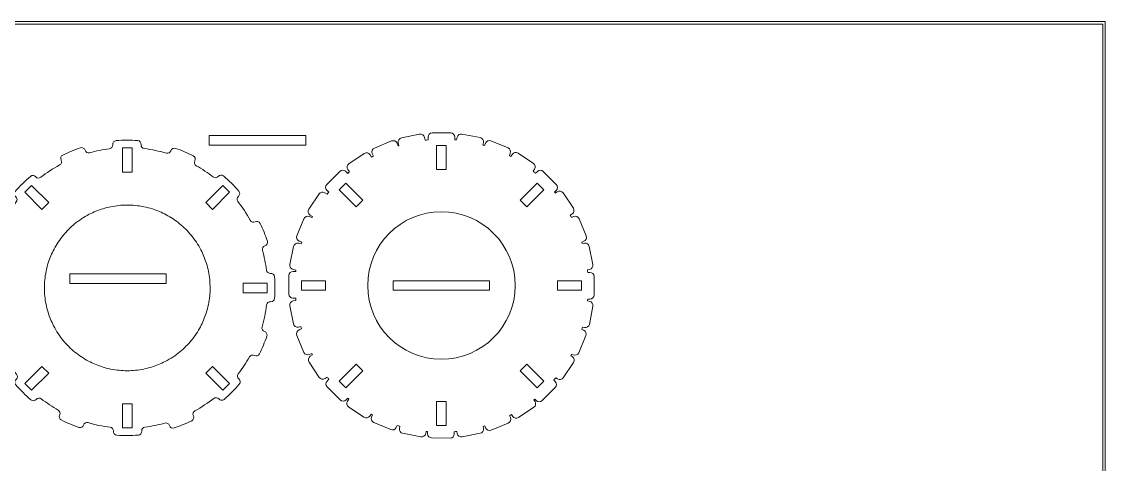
# Model space of a CAD drawing. Header units: centimetres. Extents: x -162 to 162, y -134 to 134.
# Drawn here: x 120.7 to 154.96, y -4.7 to 9.3 of the extents above; entities that cross this region are included whole.
import ezdxf

# ---------------------------------------------------------------- set-up
doc = ezdxf.new("R2010")
doc.units = ezdxf.units.CM
doc.header["$MEASUREMENT"] = 0
doc.layers.add('Capa 1', color=7, linetype='Continuous')
doc.layers.add('GUIDE', color=7, linetype='Continuous')

msp = doc.modelspace()

# ---------------------------------------------------------------- linework, layer by layer
at = {"layer": 'Capa 1', "lineweight": 9}
for points, knots in [([(123.47522, 5.28234), (123.25974, 5.25491), (123.04981, 5.21212), (122.84617, 5.15562), (122.78535, 5.13874), (122.72242, 5.17219), (122.70395, 5.23254), (122.70395, 5.23254), (122.70375, 5.2332), (122.70375, 5.2332), (122.6848, 5.29519), (122.61824, 5.33063), (122.55674, 5.31014), (122.36323, 5.24562), (122.17593, 5.16874), (121.99532, 5.08087), (121.93705, 5.05252), (121.91438, 4.98079), (121.94415, 4.92323), (121.94415, 4.92323), (121.94436, 4.92284), (121.94436, 4.92284), (121.9734, 4.86669), (121.95155, 4.79852), (121.89616, 4.76805), (121.68697, 4.65299), (121.48837, 4.52205), (121.30224, 4.37646), (121.25242, 4.33749), (121.18118, 4.34422), (121.14096, 4.39304), (121.14096, 4.39304), (121.14095, 4.39305), (121.14095, 4.39305), (121.09966, 4.44317), (121.02445, 4.45046), (120.97542, 4.40788), (120.80289, 4.2581), (120.6416, 4.0962), (120.49308, 3.92342), (120.45076, 3.87419), (120.45846, 3.79906), (120.50876, 3.75801), (120.50876, 3.75801), (120.50905, 3.75778), (120.50905, 3.75778), (120.55795, 3.71786), (120.56502, 3.64686), (120.52637, 3.59694), (120.39546, 3.42781), (120.27677, 3.24915), (120.1712, 3.06249), (120.14014, 3.00756), (120.07193, 2.98659), (120.01622, 3.0162), (120.01622, 3.0162), (120.01556, 3.01656), (120.01556, 3.01656), (119.95833, 3.04697), (119.8863, 3.02509), (119.85731, 2.96713), (119.76713, 2.78687), (119.68852, 2.6002), (119.622, 2.40828), (119.60076, 2.34699), (119.63543, 2.28005), (119.69723, 2.26038), (119.69723, 2.26038), (119.69747, 2.2603), (119.69747, 2.2603), (119.75774, 2.24112), (119.79052, 2.17751), (119.77286, 2.11677), (119.70715, 1.89073), (119.65897, 1.6579), (119.62997, 1.41988), (119.62233, 1.35709), (119.56718, 1.31137), (119.50422, 1.31745), (119.50422, 1.31745), (119.50421, 1.31746), (119.50421, 1.31746), (119.43957, 1.3237), (119.38125, 1.27584), (119.3767, 1.21107), (119.36089, 0.9865), (119.36097, 0.75824), (119.37845, 0.52744), (119.38336, 0.46271), (119.44195, 0.41483), (119.50655, 0.42137), (119.50655, 0.42137), (119.50692, 0.4214), (119.50692, 0.4214), (119.56972, 0.42776), (119.62492, 0.38238), (119.63289, 0.31977), (119.6603, 0.1043), (119.7031, -0.10562), (119.7596, -0.30928), (119.77647, -0.37009), (119.74303, -0.43303), (119.68267, -0.45149), (119.68267, -0.45149), (119.68203, -0.45169), (119.68203, -0.45169), (119.62004, -0.47064), (119.58459, -0.5372), (119.60509, -0.59869), (119.6696, -0.79222), (119.74648, -0.97952), (119.83435, -1.16012), (119.8627, -1.2184), (119.93443, -1.24107), (119.99199, -1.21129), (119.99199, -1.21129), (119.99238, -1.2111), (119.99238, -1.2111), (120.04853, -1.18205), (120.1167, -1.20389), (120.14717, -1.25929), (120.26223, -1.46848), (120.39317, -1.66708), (120.53876, -1.85321), (120.57773, -1.90302), (120.571, -1.97427), (120.52219, -2.01448), (120.52219, -2.01448), (120.52217, -2.01449), (120.52217, -2.01449), (120.47206, -2.05579), (120.46476, -2.13099), (120.50734, -2.18003), (120.65712, -2.35256), (120.81901, -2.51384), (120.9918, -2.66236), (121.04104, -2.70468), (121.11616, -2.69697), (121.15721, -2.64668), (121.15721, -2.64668), (121.15744, -2.6464), (121.15744, -2.6464), (121.19735, -2.59749), (121.26836, -2.59042), (121.31828, -2.62906), (121.48741, -2.75999), (121.66607, -2.87868), (121.85273, -2.98425), (121.90766, -3.01532), (121.92863, -3.08351), (121.89901, -3.13924), (121.89901, -3.13924), (121.89867, -3.13988), (121.89867, -3.13988), (121.86824, -3.1971), (121.89012, -3.26913), (121.94808, -3.29813), (122.12835, -3.38831), (122.31501, -3.46691), (122.50693, -3.53343), (122.56822, -3.55467), (122.63517, -3.52001), (122.65484, -3.4582), (122.65484, -3.4582), (122.65491, -3.45798), (122.65491, -3.45798), (122.67409, -3.3977), (122.73771, -3.36492), (122.79844, -3.38258), (123.02448, -3.4483), (123.25733, -3.49647), (123.49534, -3.52546), (123.55812, -3.53311), (123.60385, -3.58826), (123.59777, -3.65121), (123.59777, -3.65121), (123.59776, -3.65125), (123.59776, -3.65125), (123.59152, -3.71589), (123.63937, -3.77419), (123.70415, -3.77876), (123.92872, -3.79455), (124.15699, -3.79448), (124.38777, -3.777), (124.45252, -3.77209), (124.50039, -3.71349), (124.49385, -3.6489), (124.49385, -3.6489), (124.49382, -3.64853), (124.49382, -3.64853), (124.48746, -3.58573), (124.53284, -3.53053), (124.59546, -3.52256), (124.81092, -3.49514), (125.02084, -3.45234), (125.22449, -3.39584), (125.28531, -3.37896), (125.34825, -3.41241), (125.36671, -3.47277), (125.36671, -3.47277), (125.36691, -3.47342), (125.36691, -3.47342), (125.38587, -3.53541), (125.45242, -3.57086), (125.51392, -3.55035), (125.70744, -3.48584), (125.89474, -3.40895), (126.07534, -3.3211), (126.13361, -3.29275), (126.15629, -3.22102), (126.12651, -3.16345), (126.12651, -3.16345), (126.12631, -3.16305), (126.12631, -3.16305), (126.09727, -3.1069), (126.11912, -3.03874), (126.17451, -3.00827), (126.3837, -2.89321), (126.58229, -2.76228), (126.76842, -2.61668), (126.81824, -2.57771), (126.88949, -2.58444), (126.9297, -2.63326), (126.9297, -2.63326), (126.9297, -2.63326), (126.9297, -2.63326), (126.971, -2.68338), (127.0462, -2.69068), (127.09524, -2.64811), (127.26777, -2.49832), (127.42905, -2.33643), (127.57758, -2.16363), (127.61989, -2.1144), (127.61219, -2.03928), (127.5619, -1.99823), (127.5619, -1.99823), (127.56162, -1.998), (127.56162, -1.998), (127.5127, -1.95808), (127.50565, -1.88708), (127.54429, -1.83716), (127.67521, -1.66804), (127.79389, -1.48938), (127.89946, -1.30271), (127.93053, -1.24779), (127.99872, -1.22682), (128.05444, -1.25643), (128.05444, -1.25643), (128.0551, -1.25678), (128.0551, -1.25678), (128.11231, -1.28719), (128.18434, -1.26531), (128.21333, -1.20736), (128.30353, -1.02709), (128.38213, -0.84043), (128.44865, -0.6485), (128.46988, -0.58722), (128.43522, -0.52027), (128.37342, -0.50061), (128.37342, -0.50061), (128.37319, -0.50054), (128.37319, -0.50054), (128.31291, -0.48135), (128.28014, -0.41774), (128.2978, -0.357), (128.36352, -0.13095), (128.41168, 0.10188), (128.44069, 0.3399), (128.44834, 0.40268), (128.50348, 0.4484), (128.56644, 0.44232), (128.56644, 0.44232), (128.56647, 0.44232), (128.56647, 0.44232), (128.6311, 0.43608), (128.68941, 0.48394), (128.69397, 0.54871), (128.70976, 0.77328), (128.70968, 1.00155), (128.69221, 1.23233), (128.6873, 1.29706), (128.6287, 1.34495), (128.56411, 1.33841), (128.56411, 1.33841), (128.56375, 1.33837), (128.56375, 1.33837), (128.50095, 1.33201), (128.44575, 1.37739), (128.43778, 1.44), (128.41036, 1.65547), (128.36755, 1.8654), (128.31105, 2.06906), (128.29418, 2.12986), (128.32763, 2.19281), (128.38798, 2.21126), (128.38798, 2.21126), (128.38863, 2.21146), (128.38863, 2.21146), (128.45061, 2.23042), (128.48606, 2.29698), (128.46557, 2.35847), (128.40106, 2.55199), (128.32418, 2.73929), (128.23632, 2.91989), (128.20797, 2.97817), (128.13624, 3.00084), (128.07867, 2.97107), (128.07867, 2.97107), (128.07827, 2.97086), (128.07827, 2.97086), (128.02212, 2.94182), (127.95396, 2.96367), (127.92349, 3.01905), (127.80842, 3.22824), (127.6775, 3.42684), (127.53189, 3.61298), (127.49292, 3.6628), (127.49965, 3.73404), (127.54847, 3.77426), (127.54847, 3.77426), (127.54848, 3.77427), (127.54848, 3.77427), (127.5986, 3.81557), (127.6059, 3.89077), (127.56333, 3.9398), (127.41354, 4.11234), (127.25164, 4.27362), (127.07885, 4.42214), (127.02962, 4.46445), (126.95449, 4.45675), (126.91345, 4.40646), (126.91345, 4.40646), (126.91322, 4.40617), (126.91322, 4.40617), (126.8733, 4.35727), (126.8023, 4.3502), (126.75238, 4.38885), (126.58327, 4.51977), (126.4046, 4.63845), (126.21793, 4.74402), (126.16301, 4.77509), (126.14203, 4.84329), (126.17165, 4.899), (126.17165, 4.899), (126.172, 4.89967), (126.172, 4.89967), (126.20241, 4.95689), (126.18053, 5.02892), (126.12258, 5.05791), (125.94231, 5.14809), (125.75563, 5.2267), (125.56371, 5.29322), (125.50243, 5.31446), (125.43548, 5.27979), (125.41582, 5.21799), (125.41582, 5.21799), (125.41574, 5.21775), (125.41574, 5.21775), (125.39656, 5.15748), (125.33295, 5.1247), (125.2722, 5.14236), (125.04617, 5.20808), (124.81334, 5.25625), (124.57533, 5.28525), (124.51254, 5.29289), (124.46682, 5.34804), (124.4729, 5.411), (124.4729, 5.411), (124.4729, 5.41102), (124.4729, 5.41102), (124.47914, 5.47566), (124.43128, 5.53397), (124.36651, 5.53852), (124.14194, 5.55433), (123.91367, 5.55425), (123.68289, 5.53677), (123.61815, 5.53186), (123.57027, 5.47327), (123.57681, 5.40867), (123.57681, 5.40867), (123.57685, 5.4083), (123.57685, 5.4083), (123.58321, 5.3455), (123.53783, 5.2903), (123.47522, 5.28234)], [0, 0, 0, 0, 0.0078125, 0.0078125, 0.0078125, 0.015625, 0.015625, 0.015625, 0.0234375, 0.0234375, 0.0234375, 0.03125, 0.03125, 0.03125, 0.0390625, 0.0390625, 0.0390625, 0.046875, 0.046875, 0.046875, 0.0546875, 0.0546875, 0.0546875, 0.0625, 0.0625, 0.0625, 0.0703125, 0.0703125, 0.0703125, 0.078125, 0.078125, 0.078125, 0.0859375, 0.0859375, 0.0859375, 0.09375, 0.09375, 0.09375, 0.1015625, 0.1015625, 0.1015625, 0.109375, 0.109375, 0.109375, 0.1171875, 0.1171875, 0.1171875, 0.125, 0.125, 0.125, 0.1328125, 0.1328125, 0.1328125, 0.140625, 0.140625, 0.140625, 0.1484375, 0.1484375, 0.1484375, 0.15625, 0.15625, 0.15625, 0.1640625, 0.1640625, 0.1640625, 0.171875, 0.171875, 0.171875, 0.1796875, 0.1796875, 0.1796875, 0.1875, 0.1875, 0.1875, 0.1953125, 0.1953125, 0.1953125, 0.203125, 0.203125, 0.203125, 0.2109375, 0.2109375, 0.2109375, 0.21875, 0.21875, 0.21875, 0.2265625, 0.2265625, 0.2265625, 0.234375, 0.234375, 0.234375, 0.2421875, 0.2421875, 0.2421875, 0.25, 0.25, 0.25, 0.2578125, 0.2578125, 0.2578125, 0.265625, 0.265625, 0.265625, 0.2734375, 0.2734375, 0.2734375, 0.28125, 0.28125, 0.28125, 0.2890625, 0.2890625, 0.2890625, 0.296875, 0.296875, 0.296875, 0.3046875, 0.3046875, 0.3046875, 0.3125, 0.3125, 0.3125, 0.3203125, 0.3203125, 0.3203125, 0.328125, 0.328125, 0.328125, 0.3359375, 0.3359375, 0.3359375, 0.34375, 0.34375, 0.34375, 0.3515625, 0.3515625, 0.3515625, 0.359375, 0.359375, 0.359375, 0.3671875, 0.3671875, 0.3671875, 0.375, 0.375, 0.375, 0.3828125, 0.3828125, 0.3828125, 0.390625, 0.390625, 0.390625, 0.3984375, 0.3984375, 0.3984375, 0.40625, 0.40625, 0.40625, 0.4140625, 0.4140625, 0.4140625, 0.421875, 0.421875, 0.421875, 0.4296875, 0.4296875, 0.4296875, 0.4375, 0.4375, 0.4375, 0.4453125, 0.4453125, 0.4453125, 0.453125, 0.453125, 0.453125, 0.4609375, 0.4609375, 0.4609375, 0.46875, 0.46875, 0.46875, 0.4765625, 0.4765625, 0.4765625, 0.484375, 0.484375, 0.484375, 0.4921875, 0.4921875, 0.4921875, 0.5, 0.5, 0.5, 0.5078125, 0.5078125, 0.5078125, 0.515625, 0.515625, 0.515625, 0.5234375, 0.5234375, 0.5234375, 0.53125, 0.53125, 0.53125, 0.5390625, 0.5390625, 0.5390625, 0.546875, 0.546875, 0.546875, 0.5546875, 0.5546875, 0.5546875, 0.5625, 0.5625, 0.5625, 0.5703125, 0.5703125, 0.5703125, 0.578125, 0.578125, 0.578125, 0.5859375, 0.5859375, 0.5859375, 0.59375, 0.59375, 0.59375, 0.6015625, 0.6015625, 0.6015625, 0.609375, 0.609375, 0.609375, 0.6171875, 0.6171875, 0.6171875, 0.625, 0.625, 0.625, 0.6328125, 0.6328125, 0.6328125, 0.640625, 0.640625, 0.640625, 0.6484375, 0.6484375, 0.6484375, 0.65625, 0.65625, 0.65625, 0.6640625, 0.6640625, 0.6640625, 0.671875, 0.671875, 0.671875, 0.6796875, 0.6796875, 0.6796875, 0.6875, 0.6875, 0.6875, 0.6953125, 0.6953125, 0.6953125, 0.703125, 0.703125, 0.703125, 0.7109375, 0.7109375, 0.7109375, 0.71875, 0.71875, 0.71875, 0.7265625, 0.7265625, 0.7265625, 0.734375, 0.734375, 0.734375, 0.7421875, 0.7421875, 0.7421875, 0.75, 0.75, 0.75, 0.7578125, 0.7578125, 0.7578125, 0.765625, 0.765625, 0.765625, 0.7734375, 0.7734375, 0.7734375, 0.78125, 0.78125, 0.78125, 0.7890625, 0.7890625, 0.7890625, 0.796875, 0.796875, 0.796875, 0.8046875, 0.8046875, 0.8046875, 0.8125, 0.8125, 0.8125, 0.8203125, 0.8203125, 0.8203125, 0.828125, 0.828125, 0.828125, 0.8359375, 0.8359375, 0.8359375, 0.84375, 0.84375, 0.84375, 0.8515625, 0.8515625, 0.8515625, 0.859375, 0.859375, 0.859375, 0.8671875, 0.8671875, 0.8671875, 0.875, 0.875, 0.875, 0.8828125, 0.8828125, 0.8828125, 0.890625, 0.890625, 0.890625, 0.8984375, 0.8984375, 0.8984375, 0.90625, 0.90625, 0.90625, 0.9140625, 0.9140625, 0.9140625, 0.921875, 0.921875, 0.921875, 0.9296875, 0.9296875, 0.9296875, 0.9375, 0.9375, 0.9375, 0.9453125, 0.9453125, 0.9453125, 0.953125, 0.953125, 0.953125, 0.9609375, 0.9609375, 0.9609375, 0.96875, 0.96875, 0.96875, 0.9765625, 0.9765625, 0.9765625, 0.984375, 0.984375, 0.984375, 0.9921875, 0.9921875, 0.9921875, 1, 1, 1, 1]), ([(126.62947, 5.70235), (126.62947, 5.70235), (129.67747, 5.70235), (129.67747, 5.70235), (129.67747, 5.70235), (129.67747, 5.39793), (129.67747, 5.39793), (129.67747, 5.39793), (126.62947, 5.39793), (126.62947, 5.39793), (126.62947, 5.39793), (126.62947, 5.70235), (126.62947, 5.70235)], [0, 0, 0, 0, 0.25, 0.25, 0.25, 0.5, 0.5, 0.5, 0.75, 0.75, 0.75, 1, 1, 1, 1]), ([(138.66112, 0.52234), (138.7336, 0.52217), (138.79301, 0.58133), (138.79319, 0.65378), (138.79319, 0.65378), (138.79451, 1.23724), (138.79451, 1.23724), (138.79467, 1.30971), (138.73553, 1.36913), (138.66307, 1.36931), (138.66307, 1.36931), (138.59243, 1.36946), (138.59243, 1.36946), (138.58993, 1.39708), (138.58756, 1.42473), (138.58457, 1.45221), (138.58457, 1.45221), (138.65356, 1.46607), (138.65356, 1.46607), (138.7246, 1.48036), (138.77105, 1.55016), (138.75676, 1.6212), (138.75676, 1.6212), (138.64179, 2.19322), (138.64179, 2.19322), (138.62753, 2.26427), (138.5577, 2.31071), (138.48666, 2.29644), (138.48666, 2.29644), (138.41641, 2.28231), (138.41641, 2.28231), (138.41195, 2.29718), (138.40823, 2.31233), (138.40363, 2.3271), (138.40363, 2.3271), (138.46916, 2.35413), (138.46916, 2.35413), (138.53616, 2.38174), (138.56836, 2.45915), (138.54074, 2.52615), (138.54074, 2.52615), (138.31832, 3.06556), (138.31832, 3.06556), (138.2907, 3.13255), (138.21329, 3.16476), (138.14629, 3.13713), (138.14629, 3.13713), (138.07764, 3.10882), (138.07764, 3.10882), (138.06554, 3.13173), (138.05367, 3.15477), (138.04119, 3.17745), (138.04119, 3.17745), (138.1027, 3.2187), (138.1027, 3.2187), (138.16288, 3.25904), (138.17912, 3.34132), (138.13875, 3.4015), (138.13875, 3.4015), (137.8138, 3.88609), (137.8138, 3.88609), (137.77344, 3.94628), (137.69118, 3.96251), (137.631, 3.92214), (137.631, 3.92214), (137.56706, 3.87928), (137.56706, 3.87928), (137.55892, 3.88923), (137.5508, 3.8992), (137.54258, 3.90908), (137.54258, 3.90908), (137.59723, 3.96336), (137.59723, 3.96336), (137.64865, 4.01442), (137.64894, 4.09827), (137.59787, 4.14969), (137.59787, 4.14969), (137.18673, 4.56366), (137.18673, 4.56366), (137.13566, 4.61508), (137.05181, 4.61537), (137.00039, 4.5643), (137.00039, 4.5643), (136.94401, 4.50832), (136.94401, 4.50832), (136.91982, 4.52849), (136.89502, 4.54794), (136.87041, 4.56763), (136.87041, 4.56763), (136.91477, 4.63456), (136.91477, 4.63456), (136.95481, 4.69495), (136.93813, 4.77714), (136.87775, 4.81717), (136.87775, 4.81717), (136.39141, 5.13952), (136.39141, 5.13952), (136.331, 5.17957), (136.24884, 5.16289), (136.20881, 5.1025), (136.20881, 5.1025), (136.16394, 5.03481), (136.16394, 5.03481), (136.14767, 5.04354), (136.13097, 5.05155), (136.11459, 5.06009), (136.11459, 5.06009), (136.14577, 5.13594), (136.14577, 5.13594), (136.17334, 5.20294), (136.14106, 5.28033), (136.07404, 5.3079), (136.07404, 5.3079), (135.53445, 5.52985), (135.53445, 5.52985), (135.46743, 5.55742), (135.39004, 5.52514), (135.36248, 5.45812), (135.36248, 5.45812), (135.33085, 5.38121), (135.33085, 5.38121), (135.31334, 5.38655), (135.29549, 5.39112), (135.27787, 5.39625), (135.27787, 5.39625), (135.29416, 5.4787), (135.29416, 5.4787), (135.30822, 5.54979), (135.26155, 5.61946), (135.19045, 5.6335), (135.19045, 5.6335), (134.61807, 5.74662), (134.61807, 5.74662), (134.54698, 5.76068), (134.47732, 5.71401), (134.46327, 5.64293), (134.46327, 5.64293), (134.44666, 5.55891), (134.44666, 5.55891), (134.42865, 5.56073), (134.41033, 5.56145), (134.39226, 5.56305), (134.39226, 5.56305), (134.39226, 5.64987), (134.39226, 5.64987), (134.39226, 5.72233), (134.33298, 5.78163), (134.2605, 5.78163), (134.2605, 5.78163), (133.67704, 5.78163), (133.67704, 5.78163), (133.60459, 5.78163), (133.54529, 5.72233), (133.54529, 5.64987), (133.54529, 5.64987), (133.54529, 5.5617), (133.54529, 5.5617), (133.5138, 5.55879), (133.48245, 5.55541), (133.45114, 5.55186), (133.45114, 5.55186), (133.43324, 5.63841), (133.43324, 5.63841), (133.41858, 5.70937), (133.34851, 5.75543), (133.27755, 5.74075), (133.27755, 5.74075), (132.70618, 5.62262), (132.70618, 5.62262), (132.6352, 5.60796), (132.58915, 5.53789), (132.60382, 5.46693), (132.60382, 5.46693), (132.62171, 5.38044), (132.62171, 5.38044), (132.61375, 5.378), (132.60561, 5.37599), (132.59768, 5.37351), (132.59768, 5.37351), (132.56405, 5.45471), (132.56405, 5.45471), (132.53633, 5.52165), (132.45886, 5.55373), (132.39191, 5.52601), (132.39191, 5.52601), (131.85286, 5.30274), (131.85286, 5.30274), (131.78591, 5.275), (131.75382, 5.19755), (131.78156, 5.1306), (131.78156, 5.1306), (131.81599, 5.04744), (131.81599, 5.04744), (131.79757, 5.0377), (131.77881, 5.02851), (131.76052, 5.01853), (131.76052, 5.01853), (131.71085, 5.09278), (131.71085, 5.09278), (131.67056, 5.153), (131.58832, 5.1693), (131.52809, 5.12902), (131.52809, 5.12902), (131.04315, 4.80456), (131.04315, 4.80456), (130.98293, 4.76427), (130.96662, 4.68201), (131.00692, 4.62179), (131.00692, 4.62179), (131.05754, 4.54614), (131.05754, 4.54614), (131.03969, 4.53166), (131.02196, 4.51708), (131.00435, 4.50233), (131.00435, 4.50233), (130.9398, 4.56653), (130.9398, 4.56653), (130.88843, 4.61763), (130.80458, 4.61741), (130.75347, 4.56603), (130.75347, 4.56603), (130.34202, 4.15234), (130.34202, 4.15234), (130.29092, 4.10096), (130.29115, 4.01712), (130.34253, 3.96603), (130.34253, 3.96603), (130.40671, 3.90217), (130.40671, 3.90217), (130.38979, 3.88176), (130.3738, 3.86057), (130.35722, 3.83985), (130.35722, 3.83985), (130.28084, 3.8901), (130.28084, 3.8901), (130.22031, 3.92993), (130.13819, 3.91299), (130.09835, 3.85245), (130.09835, 3.85245), (129.77764, 3.36505), (129.77764, 3.36505), (129.73782, 3.30452), (129.75475, 3.22239), (129.81528, 3.18256), (129.81528, 3.18256), (129.89017, 3.13328), (129.89017, 3.13328), (129.88514, 3.1239), (129.88056, 3.11425), (129.8756, 3.10483), (129.8756, 3.10483), (129.79234, 3.13921), (129.79234, 3.13921), (129.72535, 3.16686), (129.64793, 3.1347), (129.62027, 3.0677), (129.62027, 3.0677), (129.39758, 2.52841), (129.39758, 2.52841), (129.36994, 2.46144), (129.40211, 2.38401), (129.46909, 2.35635), (129.46909, 2.35635), (129.55036, 2.32279), (129.55036, 2.32279), (129.54525, 2.30633), (129.54113, 2.28945), (129.53619, 2.2729), (129.53619, 2.2729), (129.44906, 2.29029), (129.44906, 2.29029), (129.378, 2.30447), (129.30825, 2.25793), (129.29407, 2.18687), (129.29407, 2.18687), (129.17989, 1.61468), (129.17989, 1.61468), (129.16572, 1.54361), (129.21225, 1.47388), (129.28331, 1.4597), (129.28331, 1.4597), (129.36947, 1.4425), (129.36947, 1.4425), (129.36795, 1.42813), (129.36651, 1.41372), (129.36511, 1.39931), (129.36511, 1.39931), (129.27726, 1.39967), (129.27726, 1.39967), (129.2048, 1.39998), (129.14526, 1.34094), (129.14496, 1.26847), (129.14496, 1.26847), (129.14251, 0.68501), (129.14251, 0.68501), (129.14222, 0.61256), (129.20125, 0.55302), (129.2737, 0.55272), (129.2737, 0.55272), (129.36085, 0.55235), (129.36085, 0.55235), (129.36272, 0.53022), (129.36372, 0.50785), (129.36591, 0.48581), (129.36591, 0.48581), (129.28163, 0.46929), (129.28163, 0.46929), (129.21053, 0.45535), (129.16375, 0.38576), (129.17769, 0.31466), (129.17769, 0.31466), (129.28992, -0.25792), (129.28992, -0.25792), (129.30386, -0.32903), (129.37345, -0.37581), (129.44456, -0.36186), (129.44456, -0.36186), (129.52717, -0.34566), (129.52717, -0.34566), (129.53405, -0.36941), (129.54019, -0.39348), (129.54744, -0.41708), (129.54744, -0.41708), (129.47081, -0.44882), (129.47081, -0.44882), (129.40386, -0.47656), (129.37179, -0.55403), (129.39953, -0.62098), (129.39953, -0.62098), (129.62287, -1.16), (129.62287, -1.16), (129.65062, -1.22694), (129.72808, -1.25902), (129.79503, -1.23128), (129.79503, -1.23128), (129.87074, -1.1999), (129.87074, -1.1999), (129.87731, -1.21244), (129.88343, -1.22525), (129.89011, -1.23771), (129.89011, -1.23771), (129.82234, -1.28261), (129.82234, -1.28261), (129.76192, -1.32263), (129.74525, -1.4048), (129.78528, -1.46521), (129.78528, -1.46521), (130.10753, -1.95161), (130.10753, -1.95161), (130.14754, -2.01201), (130.22972, -2.02869), (130.29013, -1.98868), (130.29013, -1.98868), (130.35713, -1.94429), (130.35713, -1.94429), (130.37453, -1.96603), (130.39142, -1.98817), (130.40919, -2.0096), (130.40919, -2.0096), (130.35317, -2.06572), (130.35317, -2.06572), (130.30197, -2.117), (130.30203, -2.20085), (130.35332, -2.25205), (130.35332, -2.25205), (130.76623, -2.66428), (130.76623, -2.66428), (130.81751, -2.71547), (130.90136, -2.7154), (130.95255, -2.66412), (130.95255, -2.66412), (131.00722, -2.60936), (131.00722, -2.60936), (131.01835, -2.61867), (131.02934, -2.62816), (131.04056, -2.63736), (131.04056, -2.63736), (130.99763, -2.70119), (130.99763, -2.70119), (130.95717, -2.76131), (130.97327, -2.8436), (131.03339, -2.88405), (131.03339, -2.88405), (131.5175, -3.20974), (131.5175, -3.20974), (131.57761, -3.25018), (131.65991, -3.23409), (131.70035, -3.17395), (131.70035, -3.17395), (131.74181, -3.11233), (131.74181, -3.11233), (131.75679, -3.12058), (131.77169, -3.12892), (131.78675, -3.13701), (131.78675, -3.13701), (131.75809, -3.20514), (131.75809, -3.20514), (131.72998, -3.27193), (131.76163, -3.34957), (131.82842, -3.37767), (131.82842, -3.37767), (132.36621, -3.60398), (132.36621, -3.60398), (132.433, -3.63209), (132.51064, -3.60044), (132.53875, -3.53365), (132.53875, -3.53365), (132.56657, -3.46754), (132.56657, -3.46754), (132.59517, -3.47667), (132.62401, -3.48524), (132.65285, -3.49383), (132.65285, -3.49383), (132.63885, -3.5643), (132.63885, -3.5643), (132.62473, -3.63539), (132.67132, -3.70508), (132.7424, -3.71921), (132.7424, -3.71921), (133.31467, -3.8329), (133.31467, -3.8329), (133.38576, -3.84703), (133.45546, -3.80043), (133.46958, -3.72934), (133.46958, -3.72934), (133.48325, -3.66049), (133.48325, -3.66049), (133.49793, -3.66205), (133.51262, -3.66346), (133.52733, -3.66489), (133.52733, -3.66489), (133.52707, -3.73511), (133.52707, -3.73511), (133.52678, -3.80757), (133.58583, -3.86709), (133.6583, -3.86738), (133.6583, -3.86738), (134.24176, -3.86964), (134.24176, -3.86964), (134.31423, -3.86992), (134.37374, -3.81087), (134.37402, -3.73841), (134.37402, -3.73841), (134.3743, -3.66896), (134.3743, -3.66896), (134.40007, -3.66678), (134.42616, -3.66567), (134.45182, -3.66306), (134.45182, -3.66306), (134.46501, -3.72966), (134.46501, -3.72966), (134.47909, -3.80075), (134.54876, -3.84738), (134.61984, -3.83332), (134.61984, -3.83332), (135.1922, -3.71999), (135.1922, -3.71999), (135.26327, -3.7059), (135.30992, -3.63623), (135.29584, -3.56514), (135.29584, -3.56514), (135.28283, -3.49941), (135.28283, -3.49941), (135.30187, -3.49382), (135.32119, -3.48895), (135.34013, -3.48313), (135.34013, -3.48313), (135.36529, -3.54417), (135.36529, -3.54417), (135.39289, -3.61118), (135.4703, -3.64342), (135.5373, -3.6158), (135.5373, -3.6158), (136.07676, -3.39351), (136.07676, -3.39351), (136.14376, -3.36591), (136.17598, -3.2885), (136.14838, -3.2215), (136.14838, -3.2215), (136.12315, -3.16026), (136.12315, -3.16026), (136.14387, -3.14941), (136.1651, -3.1394), (136.18565, -3.12824), (136.18565, -3.12824), (136.22178, -3.18239), (136.22178, -3.18239), (136.262, -3.24267), (136.34423, -3.25907), (136.4045, -3.21885), (136.4045, -3.21885), (136.88982, -2.89496), (136.88982, -2.89496), (136.95009, -2.85474), (136.96648, -2.77252), (136.92627, -2.71225), (136.92627, -2.71225), (136.88951, -2.65717), (136.88951, -2.65717), (136.89916, -2.64937), (136.9092, -2.64206), (136.91875, -2.63419), (136.91875, -2.63419), (136.96482, -2.68083), (136.96482, -2.68083), (137.01572, -2.7324), (137.09959, -2.73293), (137.15114, -2.68203), (137.15114, -2.68203), (137.56635, -2.2721), (137.56635, -2.2721), (137.61791, -2.22119), (137.61844, -2.13735), (137.56753, -2.08577), (137.56753, -2.08577), (137.52097, -2.0386), (137.52097, -2.0386), (137.54176, -2.01393), (137.56235, -1.9891), (137.58265, -1.96399), (137.58265, -1.96399), (137.63773, -2.00074), (137.63773, -2.00074), (137.698, -2.04096), (137.78023, -2.02455), (137.82044, -1.96428), (137.82044, -1.96428), (138.1443, -1.47894), (138.1443, -1.47894), (138.18451, -1.41867), (138.1681, -1.33643), (138.10783, -1.29622), (138.10783, -1.29622), (138.05371, -1.26011), (138.05371, -1.26011), (138.06178, -1.24522), (138.06897, -1.2298), (138.07689, -1.21484), (138.07689, -1.21484), (138.13782, -1.24024), (138.13782, -1.24024), (138.20471, -1.26812), (138.28223, -1.23622), (138.31012, -1.16934), (138.31012, -1.16934), (138.53461, -0.63079), (138.53461, -0.63079), (138.5625, -0.5639), (138.53058, -0.48637), (138.4637, -0.45848), (138.4637, -0.45848), (138.4031, -0.43322), (138.4031, -0.43322), (138.41031, -0.41014), (138.41626, -0.38654), (138.42309, -0.36331), (138.42309, -0.36331), (138.48874, -0.37639), (138.48874, -0.37639), (138.5598, -0.39056), (138.62954, -0.344), (138.64369, -0.27294), (138.64369, -0.27294), (138.75778, 0.29926), (138.75778, 0.29926), (138.77195, 0.37033), (138.7254, 0.44006), (138.65433, 0.45423), (138.65433, 0.45423), (138.58765, 0.46752), (138.58765, 0.46752), (138.58953, 0.48574), (138.5905, 0.50421), (138.59216, 0.52249), (138.59216, 0.52249), (138.66112, 0.52234), (138.66112, 0.52234)], [0, 0, 0, 0, 0.00520833, 0.00520833, 0.00520833, 0.01041667, 0.01041667, 0.01041667, 0.015625, 0.015625, 0.015625, 0.02083333, 0.02083333, 0.02083333, 0.02604167, 0.02604167, 0.02604167, 0.03125, 0.03125, 0.03125, 0.03645833, 0.03645833, 0.03645833, 0.04166667, 0.04166667, 0.04166667, 0.046875, 0.046875, 0.046875, 0.05208333, 0.05208333, 0.05208333, 0.05729167, 0.05729167, 0.05729167, 0.0625, 0.0625, 0.0625, 0.06770833, 0.06770833, 0.06770833, 0.07291667, 0.07291667, 0.07291667, 0.078125, 0.078125, 0.078125, 0.08333333, 0.08333333, 0.08333333, 0.08854167, 0.08854167, 0.08854167, 0.09375, 0.09375, 0.09375, 0.09895833, 0.09895833, 0.09895833, 0.10416667, 0.10416667, 0.10416667, 0.109375, 0.109375, 0.109375, 0.11458333, 0.11458333, 0.11458333, 0.11979167, 0.11979167, 0.11979167, 0.125, 0.125, 0.125, 0.13020833, 0.13020833, 0.13020833, 0.13541667, 0.13541667, 0.13541667, 0.140625, 0.140625, 0.140625, 0.14583333, 0.14583333, 0.14583333, 0.15104167, 0.15104167, 0.15104167, 0.15625, 0.15625, 0.15625, 0.16145833, 0.16145833, 0.16145833, 0.16666667, 0.16666667, 0.16666667, 0.171875, 0.171875, 0.171875, 0.17708333, 0.17708333, 0.17708333, 0.18229167, 0.18229167, 0.18229167, 0.1875, 0.1875, 0.1875, 0.19270833, 0.19270833, 0.19270833, 0.19791667, 0.19791667, 0.19791667, 0.203125, 0.203125, 0.203125, 0.20833333, 0.20833333, 0.20833333, 0.21354167, 0.21354167, 0.21354167, 0.21875, 0.21875, 0.21875, 0.22395833, 0.22395833, 0.22395833, 0.22916667, 0.22916667, 0.22916667, 0.234375, 0.234375, 0.234375, 0.23958333, 0.23958333, 0.23958333, 0.24479167, 0.24479167, 0.24479167, 0.25, 0.25, 0.25, 0.25520833, 0.25520833, 0.25520833, 0.26041667, 0.26041667, 0.26041667, 0.265625, 0.265625, 0.265625, 0.27083333, 0.27083333, 0.27083333, 0.27604167, 0.27604167, 0.27604167, 0.28125, 0.28125, 0.28125, 0.28645833, 0.28645833, 0.28645833, 0.29166667, 0.29166667, 0.29166667, 0.296875, 0.296875, 0.296875, 0.30208333, 0.30208333, 0.30208333, 0.30729167, 0.30729167, 0.30729167, 0.3125, 0.3125, 0.3125, 0.31770833, 0.31770833, 0.31770833, 0.32291667, 0.32291667, 0.32291667, 0.328125, 0.328125, 0.328125, 0.33333333, 0.33333333, 0.33333333, 0.33854167, 0.33854167, 0.33854167, 0.34375, 0.34375, 0.34375, 0.34895833, 0.34895833, 0.34895833, 0.35416667, 0.35416667, 0.35416667, 0.359375, 0.359375, 0.359375, 0.36458333, 0.36458333, 0.36458333, 0.36979167, 0.36979167, 0.36979167, 0.375, 0.375, 0.375, 0.38020833, 0.38020833, 0.38020833, 0.38541667, 0.38541667, 0.38541667, 0.390625, 0.390625, 0.390625, 0.39583333, 0.39583333, 0.39583333, 0.40104167, 0.40104167, 0.40104167, 0.40625, 0.40625, 0.40625, 0.41145833, 0.41145833, 0.41145833, 0.41666667, 0.41666667, 0.41666667, 0.421875, 0.421875, 0.421875, 0.42708333, 0.42708333, 0.42708333, 0.43229167, 0.43229167, 0.43229167, 0.4375, 0.4375, 0.4375, 0.44270833, 0.44270833, 0.44270833, 0.44791667, 0.44791667, 0.44791667, 0.453125, 0.453125, 0.453125, 0.45833333, 0.45833333, 0.45833333, 0.46354167, 0.46354167, 0.46354167, 0.46875, 0.46875, 0.46875, 0.47395833, 0.47395833, 0.47395833, 0.47916667, 0.47916667, 0.47916667, 0.484375, 0.484375, 0.484375, 0.48958333, 0.48958333, 0.48958333, 0.49479167, 0.49479167, 0.49479167, 0.5, 0.5, 0.5, 0.50520833, 0.50520833, 0.50520833, 0.51041667, 0.51041667, 0.51041667, 0.515625, 0.515625, 0.515625, 0.52083333, 0.52083333, 0.52083333, 0.52604167, 0.52604167, 0.52604167, 0.53125, 0.53125, 0.53125, 0.53645833, 0.53645833, 0.53645833, 0.54166667, 0.54166667, 0.54166667, 0.546875, 0.546875, 0.546875, 0.55208333, 0.55208333, 0.55208333, 0.55729167, 0.55729167, 0.55729167, 0.5625, 0.5625, 0.5625, 0.56770833, 0.56770833, 0.56770833, 0.57291667, 0.57291667, 0.57291667, 0.578125, 0.578125, 0.578125, 0.58333333, 0.58333333, 0.58333333, 0.58854167, 0.58854167, 0.58854167, 0.59375, 0.59375, 0.59375, 0.59895833, 0.59895833, 0.59895833, 0.60416667, 0.60416667, 0.60416667, 0.609375, 0.609375, 0.609375, 0.61458333, 0.61458333, 0.61458333, 0.61979167, 0.61979167, 0.61979167, 0.625, 0.625, 0.625, 0.63020833, 0.63020833, 0.63020833, 0.63541667, 0.63541667, 0.63541667, 0.640625, 0.640625, 0.640625, 0.64583333, 0.64583333, 0.64583333, 0.65104167, 0.65104167, 0.65104167, 0.65625, 0.65625, 0.65625, 0.66145833, 0.66145833, 0.66145833, 0.66666667, 0.66666667, 0.66666667, 0.671875, 0.671875, 0.671875, 0.67708333, 0.67708333, 0.67708333, 0.68229167, 0.68229167, 0.68229167, 0.6875, 0.6875, 0.6875, 0.69270833, 0.69270833, 0.69270833, 0.69791667, 0.69791667, 0.69791667, 0.703125, 0.703125, 0.703125, 0.70833333, 0.70833333, 0.70833333, 0.71354167, 0.71354167, 0.71354167, 0.71875, 0.71875, 0.71875, 0.72395833, 0.72395833, 0.72395833, 0.72916667, 0.72916667, 0.72916667, 0.734375, 0.734375, 0.734375, 0.73958333, 0.73958333, 0.73958333, 0.74479167, 0.74479167, 0.74479167, 0.75, 0.75, 0.75, 0.75520833, 0.75520833, 0.75520833, 0.76041667, 0.76041667, 0.76041667, 0.765625, 0.765625, 0.765625, 0.77083333, 0.77083333, 0.77083333, 0.77604167, 0.77604167, 0.77604167, 0.78125, 0.78125, 0.78125, 0.78645833, 0.78645833, 0.78645833, 0.79166667, 0.79166667, 0.79166667, 0.796875, 0.796875, 0.796875, 0.80208333, 0.80208333, 0.80208333, 0.80729167, 0.80729167, 0.80729167, 0.8125, 0.8125, 0.8125, 0.81770833, 0.81770833, 0.81770833, 0.82291667, 0.82291667, 0.82291667, 0.828125, 0.828125, 0.828125, 0.83333333, 0.83333333, 0.83333333, 0.83854167, 0.83854167, 0.83854167, 0.84375, 0.84375, 0.84375, 0.84895833, 0.84895833, 0.84895833, 0.85416667, 0.85416667, 0.85416667, 0.859375, 0.859375, 0.859375, 0.86458333, 0.86458333, 0.86458333, 0.86979167, 0.86979167, 0.86979167, 0.875, 0.875, 0.875, 0.88020833, 0.88020833, 0.88020833, 0.88541667, 0.88541667, 0.88541667, 0.890625, 0.890625, 0.890625, 0.89583333, 0.89583333, 0.89583333, 0.90104167, 0.90104167, 0.90104167, 0.90625, 0.90625, 0.90625, 0.91145833, 0.91145833, 0.91145833, 0.91666667, 0.91666667, 0.91666667, 0.921875, 0.921875, 0.921875, 0.92708333, 0.92708333, 0.92708333, 0.93229167, 0.93229167, 0.93229167, 0.9375, 0.9375, 0.9375, 0.94270833, 0.94270833, 0.94270833, 0.94791667, 0.94791667, 0.94791667, 0.953125, 0.953125, 0.953125, 0.95833333, 0.95833333, 0.95833333, 0.96354167, 0.96354167, 0.96354167, 0.96875, 0.96875, 0.96875, 0.97395833, 0.97395833, 0.97395833, 0.97916667, 0.97916667, 0.97916667, 0.984375, 0.984375, 0.984375, 0.98958333, 0.98958333, 0.98958333, 0.99479167, 0.99479167, 0.99479167, 1, 1, 1, 1]), ([(123.88312, 4.54448), (123.88312, 4.54448), (123.88312, 5.30648), (123.88312, 5.30648), (123.88312, 5.30648), (124.18754, 5.30648), (124.18754, 5.30648), (124.18754, 5.30648), (124.18754, 4.54448), (124.18754, 4.54448), (124.18754, 4.54448), (123.88312, 4.54448), (123.88312, 4.54448)], [0, 0, 0, 0, 0.25, 0.25, 0.25, 0.5, 0.5, 0.5, 0.75, 0.75, 0.75, 1, 1, 1, 1]), ([(133.8163, 4.62059), (133.8163, 4.62059), (133.8163, 5.38259), (133.8163, 5.38259), (133.8163, 5.38259), (134.12072, 5.38259), (134.12072, 5.38259), (134.12072, 5.38259), (134.12072, 4.62059), (134.12072, 4.62059), (134.12072, 4.62059), (133.8163, 4.62059), (133.8163, 4.62059)], [0, 0, 0, 0, 0.25, 0.25, 0.25, 0.5, 0.5, 0.5, 0.75, 0.75, 0.75, 1, 1, 1, 1]), ([(121.33644, 3.36352), (121.33644, 3.36352), (120.79762, 3.90233), (120.79762, 3.90233), (120.79762, 3.90233), (121.01288, 4.11759), (121.01288, 4.11759), (121.01288, 4.11759), (121.5517, 3.57877), (121.5517, 3.57877), (121.5517, 3.57877), (121.33644, 3.36352), (121.33644, 3.36352)], [0, 0, 0, 0, 0.25, 0.25, 0.25, 0.5, 0.5, 0.5, 0.75, 0.75, 0.75, 1, 1, 1, 1]), ([(126.51896, 3.57877), (126.51896, 3.57877), (127.05777, 4.11759), (127.05777, 4.11759), (127.05777, 4.11759), (127.27303, 3.90233), (127.27303, 3.90233), (127.27303, 3.90233), (126.73422, 3.36352), (126.73422, 3.36352), (126.73422, 3.36352), (126.51896, 3.57877), (126.51896, 3.57877)], [0, 0, 0, 0, 0.25, 0.25, 0.25, 0.5, 0.5, 0.5, 0.75, 0.75, 0.75, 1, 1, 1, 1]), ([(131.26962, 3.43962), (131.26962, 3.43962), (130.73081, 3.97844), (130.73081, 3.97844), (130.73081, 3.97844), (130.94607, 4.1937), (130.94607, 4.1937), (130.94607, 4.1937), (131.48488, 3.65488), (131.48488, 3.65488), (131.48488, 3.65488), (131.26962, 3.43962), (131.26962, 3.43962)], [0, 0, 0, 0, 0.25, 0.25, 0.25, 0.5, 0.5, 0.5, 0.75, 0.75, 0.75, 1, 1, 1, 1]), ([(136.45214, 3.65488), (136.45214, 3.65488), (136.99096, 4.1937), (136.99096, 4.1937), (136.99096, 4.1937), (137.20622, 3.97844), (137.20622, 3.97844), (137.20622, 3.97844), (136.6674, 3.43962), (136.6674, 3.43962), (136.6674, 3.43962), (136.45214, 3.65488), (136.45214, 3.65488)], [0, 0, 0, 0, 0.25, 0.25, 0.25, 0.5, 0.5, 0.5, 0.75, 0.75, 0.75, 1, 1, 1, 1]), ([(124.82965, 3.37598), (124.98068, 3.32783), (125.12627, 3.2665), (125.2647, 3.19275), (125.41606, 3.11212), (125.55905, 3.01715), (125.69142, 2.90911), (125.82465, 2.8004), (125.947, 2.67846), (126.05685, 2.54536), (126.17392, 2.40355), (126.27609, 2.24861), (126.36176, 2.08309), (126.43349, 1.94452), (126.49365, 1.7986), (126.54013, 1.64605), (126.58915, 1.48518), (126.62367, 1.31738), (126.64125, 1.14373), (126.65894, 0.96897), (126.6587, 0.79655), (126.64261, 0.62811), (126.62478, 0.44147), (126.58699, 0.2599), (126.53141, 0.08557), (126.48327, -0.06547), (126.42194, -0.21106), (126.3482, -0.3495), (126.26757, -0.50084), (126.17259, -0.64383), (126.06456, -0.77622), (125.95585, -0.90942), (125.8339, -1.03178), (125.7008, -1.14164), (125.55899, -1.2587), (125.40406, -1.36087), (125.23854, -1.44655), (125.09995, -1.51827), (124.95405, -1.57842), (124.80149, -1.62491), (124.64063, -1.67393), (124.47283, -1.70844), (124.29917, -1.72602), (124.12441, -1.74372), (123.952, -1.74349), (123.78355, -1.7274), (123.59691, -1.70957), (123.41532, -1.67178), (123.241, -1.6162), (123.08996, -1.56806), (122.94438, -1.50672), (122.80595, -1.43298), (122.65459, -1.35235), (122.51161, -1.25736), (122.37923, -1.14933), (122.24602, -1.04061), (122.12365, -0.91868), (122.0138, -0.78559), (121.89674, -0.64377), (121.79456, -0.48884), (121.70889, -0.32332), (121.63717, -0.18475), (121.57702, -0.03882), (121.53053, 0.11373), (121.48152, 0.2746), (121.44699, 0.44239), (121.42941, 0.61605), (121.41171, 0.79081), (121.41197, 0.96322), (121.42805, 1.13167), (121.44588, 1.31831), (121.48368, 1.49988), (121.53924, 1.6742), (121.58738, 1.82523), (121.64872, 1.97084), (121.72246, 2.10927), (121.80309, 2.26061), (121.89807, 2.40361), (122.00611, 2.53599), (122.11482, 2.6692), (122.23677, 2.79156), (122.36986, 2.90142), (122.51168, 3.01848), (122.6666, 3.12065), (122.83212, 3.20632), (122.97071, 3.27804), (123.11662, 3.33819), (123.26918, 3.38469), (123.43004, 3.4337), (123.59784, 3.46822), (123.77149, 3.4858), (123.94626, 3.50349), (124.11867, 3.50325), (124.28711, 3.48716), (124.47376, 3.46933), (124.65533, 3.43155), (124.82965, 3.37598)], [0, 0, 0, 0, 0.03125, 0.03125, 0.03125, 0.0625, 0.0625, 0.0625, 0.09375, 0.09375, 0.09375, 0.125, 0.125, 0.125, 0.15625, 0.15625, 0.15625, 0.1875, 0.1875, 0.1875, 0.21875, 0.21875, 0.21875, 0.25, 0.25, 0.25, 0.28125, 0.28125, 0.28125, 0.3125, 0.3125, 0.3125, 0.34375, 0.34375, 0.34375, 0.375, 0.375, 0.375, 0.40625, 0.40625, 0.40625, 0.4375, 0.4375, 0.4375, 0.46875, 0.46875, 0.46875, 0.5, 0.5, 0.5, 0.53125, 0.53125, 0.53125, 0.5625, 0.5625, 0.5625, 0.59375, 0.59375, 0.59375, 0.625, 0.625, 0.625, 0.65625, 0.65625, 0.65625, 0.6875, 0.6875, 0.6875, 0.71875, 0.71875, 0.71875, 0.75, 0.75, 0.75, 0.78125, 0.78125, 0.78125, 0.8125, 0.8125, 0.8125, 0.84375, 0.84375, 0.84375, 0.875, 0.875, 0.875, 0.90625, 0.90625, 0.90625, 0.9375, 0.9375, 0.9375, 0.96875, 0.96875, 0.96875, 1, 1, 1, 1]), ([(133.96851, -1.37586), (132.68066, -1.37586), (131.63666, -0.33186), (131.63666, 0.95599), (131.63666, 2.24383), (132.68066, 3.28785), (133.96851, 3.28785), (135.25636, 3.28785), (136.30038, 2.24383), (136.30038, 0.95599), (136.30038, -0.33186), (135.25636, -1.37586), (133.96851, -1.37586)], [0, 0, 0, 0, 0.25, 0.25, 0.25, 0.5, 0.5, 0.5, 0.75, 0.75, 0.75, 1, 1, 1, 1]), ([(122.2167, 1.32673), (122.2167, 1.32673), (125.2647, 1.32673), (125.2647, 1.32673), (125.2647, 1.32673), (125.2647, 1.0223), (125.2647, 1.0223), (125.2647, 1.0223), (122.2167, 1.0223), (122.2167, 1.0223), (122.2167, 1.0223), (122.2167, 1.32673), (122.2167, 1.32673)], [0, 0, 0, 0, 0.25, 0.25, 0.25, 0.5, 0.5, 0.5, 0.75, 0.75, 0.75, 1, 1, 1, 1]), ([(127.69992, 1.0321), (127.69992, 1.0321), (128.46192, 1.0321), (128.46192, 1.0321), (128.46192, 1.0321), (128.46192, 0.72767), (128.46192, 0.72767), (128.46192, 0.72767), (127.69992, 0.72767), (127.69992, 0.72767), (127.69992, 0.72767), (127.69992, 1.0321), (127.69992, 1.0321)], [0, 0, 0, 0, 0.25, 0.25, 0.25, 0.5, 0.5, 0.5, 0.75, 0.75, 0.75, 1, 1, 1, 1]), ([(130.30392, 0.80378), (130.30392, 0.80378), (129.54192, 0.80378), (129.54192, 0.80378), (129.54192, 0.80378), (129.54192, 1.1082), (129.54192, 1.1082), (129.54192, 1.1082), (130.30392, 1.1082), (130.30392, 1.1082), (130.30392, 1.1082), (130.30392, 0.80378), (130.30392, 0.80378)], [0, 0, 0, 0, 0.25, 0.25, 0.25, 0.5, 0.5, 0.5, 0.75, 0.75, 0.75, 1, 1, 1, 1]), ([(132.4445, 1.10821), (132.4445, 1.10821), (135.4925, 1.10821), (135.4925, 1.10821), (135.4925, 1.10821), (135.4925, 0.80379), (135.4925, 0.80379), (135.4925, 0.80379), (132.4445, 0.80379), (132.4445, 0.80379), (132.4445, 0.80379), (132.4445, 1.10821), (132.4445, 1.10821)], [0, 0, 0, 0, 0.25, 0.25, 0.25, 0.5, 0.5, 0.5, 0.75, 0.75, 0.75, 1, 1, 1, 1]), ([(137.63311, 1.1082), (137.63311, 1.1082), (138.39511, 1.1082), (138.39511, 1.1082), (138.39511, 1.1082), (138.39511, 0.80378), (138.39511, 0.80378), (138.39511, 0.80378), (137.63311, 0.80378), (137.63311, 0.80378), (137.63311, 0.80378), (137.63311, 1.1082), (137.63311, 1.1082)], [0, 0, 0, 0, 0.25, 0.25, 0.25, 0.5, 0.5, 0.5, 0.75, 0.75, 0.75, 1, 1, 1, 1]), ([(121.5517, -1.819), (121.5517, -1.819), (121.01288, -2.35782), (121.01288, -2.35782), (121.01288, -2.35782), (120.79762, -2.14256), (120.79762, -2.14256), (120.79762, -2.14256), (121.33644, -1.60375), (121.33644, -1.60375), (121.33644, -1.60375), (121.5517, -1.819), (121.5517, -1.819)], [0, 0, 0, 0, 0.25, 0.25, 0.25, 0.5, 0.5, 0.5, 0.75, 0.75, 0.75, 1, 1, 1, 1]), ([(126.73422, -1.60375), (126.73422, -1.60375), (127.27303, -2.14256), (127.27303, -2.14256), (127.27303, -2.14256), (127.05777, -2.35782), (127.05777, -2.35782), (127.05777, -2.35782), (126.51896, -1.819), (126.51896, -1.819), (126.51896, -1.819), (126.73422, -1.60375), (126.73422, -1.60375)], [0, 0, 0, 0, 0.25, 0.25, 0.25, 0.5, 0.5, 0.5, 0.75, 0.75, 0.75, 1, 1, 1, 1]), ([(131.48488, -1.7429), (131.48488, -1.7429), (130.94607, -2.28171), (130.94607, -2.28171), (130.94607, -2.28171), (130.73081, -2.06646), (130.73081, -2.06646), (130.73081, -2.06646), (131.26962, -1.52764), (131.26962, -1.52764), (131.26962, -1.52764), (131.48488, -1.7429), (131.48488, -1.7429)], [0, 0, 0, 0, 0.25, 0.25, 0.25, 0.5, 0.5, 0.5, 0.75, 0.75, 0.75, 1, 1, 1, 1]), ([(136.6674, -1.52764), (136.6674, -1.52764), (137.20622, -2.06646), (137.20622, -2.06646), (137.20622, -2.06646), (136.99096, -2.28171), (136.99096, -2.28171), (136.99096, -2.28171), (136.45214, -1.7429), (136.45214, -1.7429), (136.45214, -1.7429), (136.6674, -1.52764), (136.6674, -1.52764)], [0, 0, 0, 0, 0.25, 0.25, 0.25, 0.5, 0.5, 0.5, 0.75, 0.75, 0.75, 1, 1, 1, 1]), ([(134.12072, -2.7086), (134.12072, -2.7086), (134.12072, -3.4706), (134.12072, -3.4706), (134.12072, -3.4706), (133.8163, -3.4706), (133.8163, -3.4706), (133.8163, -3.4706), (133.8163, -2.7086), (133.8163, -2.7086), (133.8163, -2.7086), (134.12072, -2.7086), (134.12072, -2.7086)], [0, 0, 0, 0, 0.25, 0.25, 0.25, 0.5, 0.5, 0.5, 0.75, 0.75, 0.75, 1, 1, 1, 1]), ([(124.18754, -2.78471), (124.18754, -2.78471), (124.18754, -3.54671), (124.18754, -3.54671), (124.18754, -3.54671), (123.88312, -3.54671), (123.88312, -3.54671), (123.88312, -3.54671), (123.88312, -2.78471), (123.88312, -2.78471), (123.88312, -2.78471), (124.18754, -2.78471), (124.18754, -2.78471)], [0, 0, 0, 0, 0.25, 0.25, 0.25, 0.5, 0.5, 0.5, 0.75, 0.75, 0.75, 1, 1, 1, 1])]:
    msp.add_open_spline(points, degree=3, knots=knots, dxfattribs=at)
at = {"layer": 'GUIDE', "lineweight": 9}
for points in [[(154.95614, -133.81955), (154.95614, -133.81955), (-18.51418, -133.81955), (-18.51418, -133.81955), (-18.51418, -133.81955), (-18.51418, 9.29968), (-18.51418, 9.29968), (-18.51418, 9.29968), (154.95614, 9.29968), (154.95614, 9.29968), (154.95614, 9.29968), (154.95614, -133.81955), (154.95614, -133.81955)], [(-18.43797, -133.74342), (-18.43797, -133.74342), (154.87992, -133.74342), (154.87992, -133.74342), (154.87992, -133.74342), (154.87992, 9.22355), (154.87992, 9.22355), (154.87992, 9.22355), (-18.43797, 9.22355), (-18.43797, 9.22355), (-18.43797, 9.22355), (-18.43797, -133.74342), (-18.43797, -133.74342)]]:
    msp.add_open_spline(points, degree=3, knots=[0, 0, 0, 0, 0.25, 0.25, 0.25, 0.5, 0.5, 0.5, 0.75, 0.75, 0.75, 1, 1, 1, 1], dxfattribs=at)

doc.saveas('drawing.dxf')
